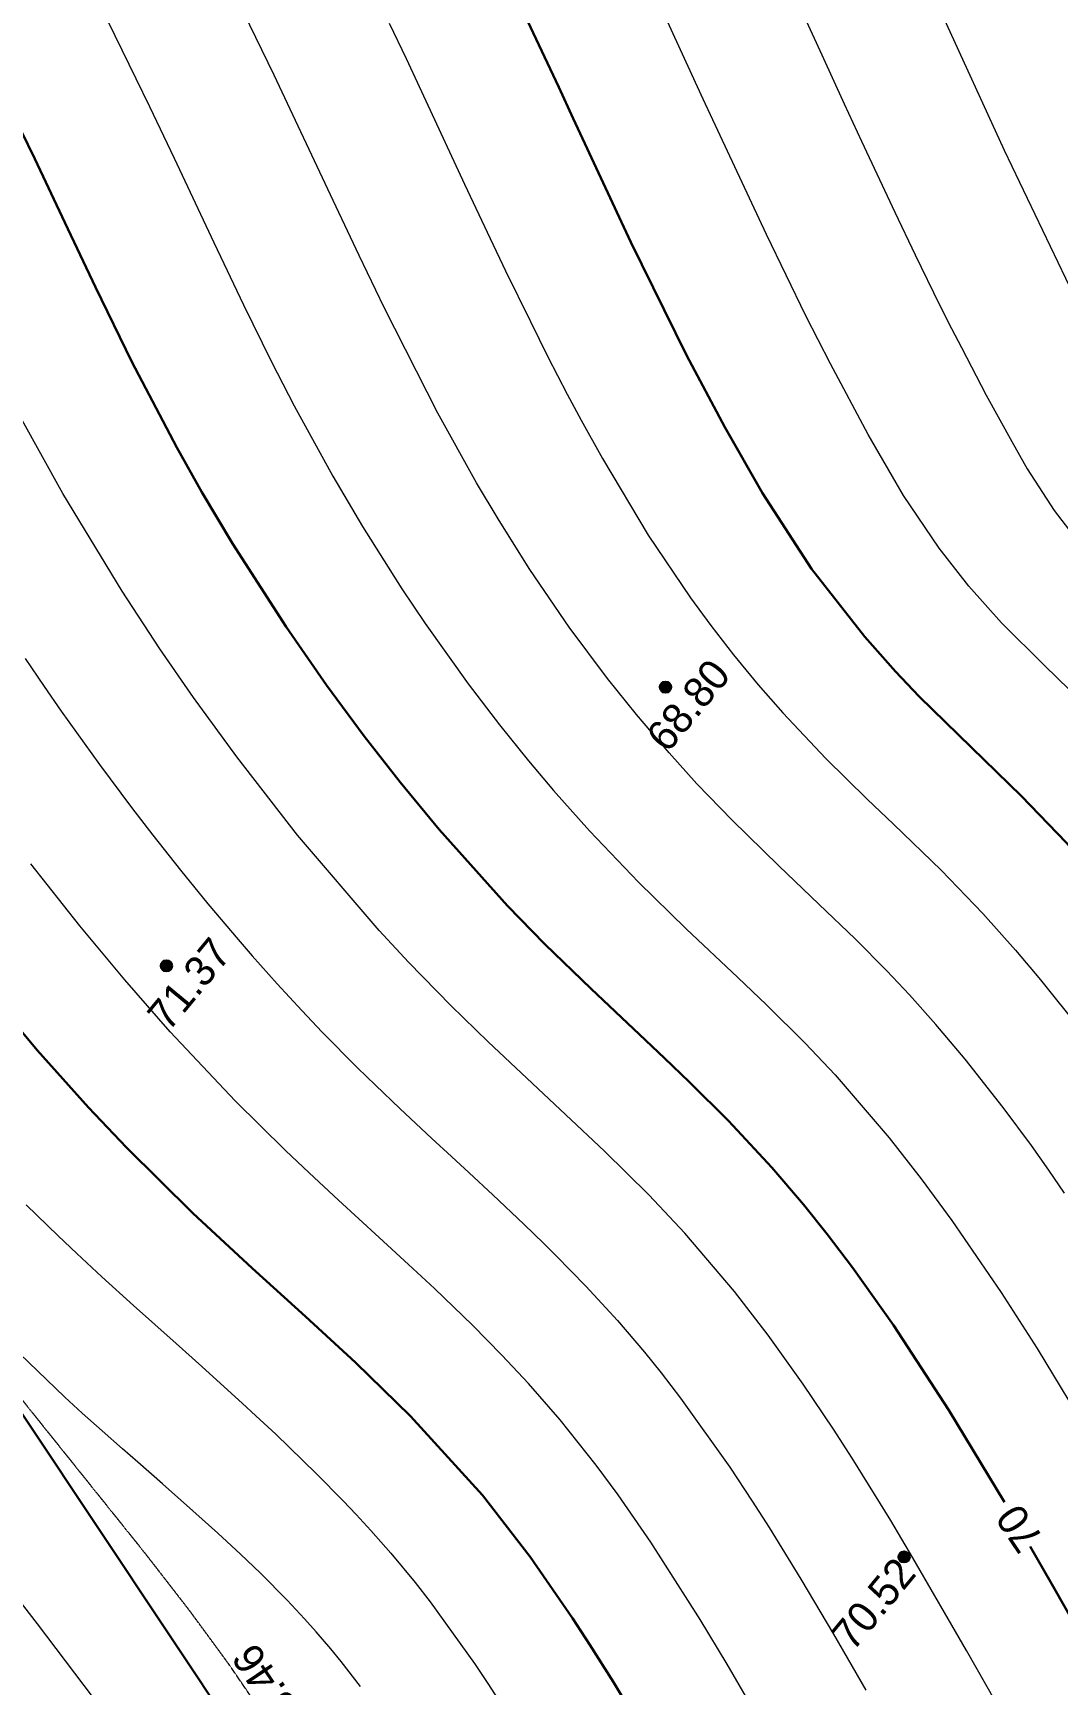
# Model space of a CAD drawing. Header units: millimetres. Extents: x -2893842 to -949497, y -1203244 to 262218.
# Drawn here: x -2417010 to -2389951, y -180234 to -136624 of the extents above; entities that cross this region are included whole.
import ezdxf

# ---------------------------------------------------------------- set-up
doc = ezdxf.new("R2010")
doc.units = ezdxf.units.MM
doc.linetypes.add('g5_05x2', pattern=[3.5, 2.5, -1])
doc.layers.get('0').update_dxf_attribs({"lineweight": 5})
for name, color, linetype in [('!!!_ Размеры', 7, 'Continuous'), ('10_Границы покрытий и угодий', 253, 'Continuous'), ('19_Горизонтали', 253, 'Continuous'), ('30_Канализация', 253, 'Continuous'), ('61_Отметки высоты поверхности', 253, 'Continuous')]:
    doc.layers.add(name, color=color, linetype=linetype)
doc.styles.add('LIKE17', font='d431.shx')
doc.styles.add('LIKE36', font='pragmai.shx')
doc.styles.add('Line_GUGK', font='')
doc.styles.get('Line_GUGK').set_extended_font_data('Bm431', italic=True)
doc.linetypes.add('g5_122_d', pattern='A,1,-1,1.5,-0.4,["Др",Line_GUGK,S=1,R=0,X=0,Y=-0.5],-2.4,1.5,-1,4,-1,4,-1,3', length=21.8)

# ---------------------------------------------------------------- blocks, each defined once
blk = doc.blocks.new('g5_330')
blk.add_hatch(color=0).paths.add_polyline_path([(-0.15, 0, 1), (0.15, 0, 1)])
at = {"color": 0}
blk.add_circle((0, 0), 0.15, dxfattribs=at)
blk = doc.blocks.new('Топо_07.04.17')
at = {"layer": '10_Границы покрытий и угодий', "linetype": 'Continuous', "lineweight": 20}
blk.add_lwpolyline([(-491277, -13391), (-493153, -10226), (-495799, -5873), (-498322, -1511), (-499355, 367), (-500114, 1847), (-500843, 3429), (-501461, 5005), (-502069, 6914), (-502505, 8540), (-503195, 11563), (-503664, 14129), (-504071, 17120), (-504334, 20233), (-504466, 23063), (-504613, 29318), (-504639, 33461)], dxfattribs=at)
at = {"layer": '10_Границы покрытий и угодий', "linetype": 'g5_05x2', "lineweight": 20}
blk.add_lwpolyline([(-487501, -13270), (-488249, -11853), (-489122, -10328), (-490115, -8696), (-494187, -2239), (-494893, -1005), (-495522, 144), (-496306, 1667), (-497227, 3610), (-498203, 6045), (-499055, 8454), (-499447, 9741), (-499770, 11155), (-500030, 12625), (-500173, 13607), (-500349, 14970), (-500685, 17854), (-500886, 19605), (-501507, 25351), (-501719, 27723), (-501872, 29862), (-501973, 32163), (-501982, 33913)], dxfattribs=at)
at = {"layer": '19_Горизонтали', "linetype": 'Continuous', "lineweight": 20}
for points in [[(-479159, 30715), (-478823, 29736), (-478428, 28568), (-477660, 26271), (-477150, 24762), (-476844, 23875), (-476345, 22466), (-475987, 21490), (-475591, 20453), (-475304, 19729), (-474860, 18657), (-473889, 16517), (-472969, 14743), (-472518, 13957), (-472009, 13122), (-471450, 12263), (-470885, 11449), (-469897, 10129), (-468929, 8936), (-468313, 8200), (-467204, 6855), (-466233, 5591), (-465484, 4536), (-464916, 3685), (-464013, 2238)], [(-463293, 11201), (-463885, 11912), (-464879, 13161), (-465630, 14224), (-466297, 15303), (-467071, 16797), (-467817, 18500), (-468600, 20469), (-469097, 21801), (-469894, 24050), (-471147, 27789), (-471970, 30271)], [(-468286, 29753), (-467907, 28600), (-467461, 27245), (-467120, 26213), (-466461, 24257), (-466051, 23073), (-465557, 21692), (-465316, 21036), (-465114, 20500), (-464602, 19179), (-464074, 17885), (-463747, 17126), (-463747, 17126), (-463168, 15952), (-462675, 15137)], [(-462013, 21565), (-463394, 25542), (-464615, 29257)], [(-464922, -1982), (-465266, -1338), (-465653, -638), (-466281, 449), (-467132, 1824), (-467798, 2824), (-468403, 3679), (-468924, 4375), (-469664, 5310), (-470509, 6330), (-471450, 7451), (-472538, 8785), (-473349, 9849), (-473986, 10738), (-474731, 11843), (-475382, 12875), (-476236, 14340), (-477095, 15966), (-477758, 17338), (-478235, 18395), (-479048, 20344), (-480140, 23270), (-480641, 24710), (-481157, 26232), (-482329, 29692), (-483191, 32132)], [(-486536, 31606), (-485971, 30019), (-485698, 29243), (-485205, 27812), (-484415, 25480), (-483821, 23756), (-483255, 22180), (-482791, 20959), (-481988, 19002), (-481358, 17591), (-480509, 15835), (-480004, 14859), (-479057, 13154), (-478355, 11981), (-477700, 10948), (-477129, 10093), (-476309, 8930), (-475178, 7441), (-474060, 6075), (-472852, 4643), (-472183, 3840), (-471283, 2717), (-470594, 1799), (-469364, -9), (-468642, -1179), (-467960, -2364), (-466878, -4400), (-466104, -5977), (-464919, -8557)], [(-467464, -16944), (-468861, -13691), (-469990, -11096), (-470459, -10056), (-471282, -8307), (-471686, -7489), (-472348, -6214), (-473123, -4825), (-473877, -3578), (-475007, -1900), (-475835, -795), (-476871, 490), (-478689, 2632), (-479598, 3704), (-480458, 4752), (-481444, 6022), (-482123, 6944), (-483983, 9691), (-485344, 11920), (-486301, 13609), (-487038, 14983), (-487859, 16607), (-489125, 19346), (-490003, 21474)], [(-490603, 15137), (-490187, 14345), (-489811, 13647), (-488967, 12134), (-488254, 10909), (-487780, 10119), (-487158, 9117), (-486537, 8152), (-485851, 7125), (-485530, 6659), (-484959, 5851), (-484388, 5072), (-483916, 4447), (-483098, 3407), (-482682, 2898), (-482109, 2213), (-481356, 1331), (-480896, 797), (-480483, 318), (-479925, -332), (-479201, -1190), (-478732, -1760), (-478455, -2104), (-477757, -3001), (-477295, -3626), (-477034, -3992), (-476420, -4904), (-476045, -5495), (-475607, -6220), (-474522, -8180), (-474036, -9132), (-473671, -9876), (-472991, -11322), (-472301, -12861), (-471619, -14434)], [(-474719, -14376), (-475179, -13334), (-475752, -12083), (-476816, -9911), (-477535, -8570), (-478020, -7728), (-478829, -6432), (-479554, -5382), (-480165, -4559), (-480850, -3689), (-481739, -2613), (-482344, -1903), (-483036, -1105), (-483991, -6), (-484683, 798), (-485235, 1453), (-486410, 2907), (-487907, 4912), (-488942, 6403), (-489962, 7958), (-491063, 9734)], [(-492200, 801), (-491450, -113), (-491018, -626), (-490427, -1313), (-489684, -2159), (-488678, -3288), (-488076, -3964), (-487719, -4366), (-487119, -5049), (-486799, -5418), (-486335, -5962), (-485380, -7120), (-484761, -7913), (-484462, -8309), (-484128, -8767), (-483669, -9424), (-483117, -10267), (-482781, -10816), (-481804, -12564), (-481496, -13161), (-480957, -14253)], [(-484866, -12832), (-485292, -12121), (-485528, -11753), (-485858, -11266), (-486127, -10887), (-486530, -10346), (-487149, -9562), (-487614, -9002), (-488148, -8382), (-488735, -7720), (-489454, -6925), (-490039, -6284), (-490397, -5891), (-490877, -5360), (-491348, -4831), (-491757, -4363), (-492820, -3082), (-493251, -2525), (-493658, -1970), (-494683, -452), (-495454, 727), (-496881, 2879)]]:
    blk.add_lwpolyline(points, dxfattribs=at)
at = {"layer": '19_Горизонтали', "linetype": 'Continuous', "lineweight": 30}
for points in [[(-457337, -4652), (-457895, -3410), (-458598, -1899), (-459140, -778), (-460024, 964), (-461330, 3329), (-462097, 4605), (-463022, 6034), (-463842, 7207), (-464869, 8559), (-466040, 9982), (-467257, 11474), (-467809, 12201), (-468512, 13203), (-469702, 15146), (-470768, 17273), (-471561, 19115), (-472348, 21125), (-473469, 24253), (-474615, 27663), (-474903, 28531), (-475748, 31038)], [(-489411, 29759), (-488862, 28208), (-488260, 26455), (-487649, 24663), (-486919, 22601), (-485995, 20216), (-485467, 18972), (-484817, 17534), (-483657, 15182), (-482770, 13535), (-481937, 12090), (-481132, 10775), (-480245, 9414), (-478682, 7213), (-478682, 7213), (-477818, 6096), (-476738, 4781), (-475604, 3443), (-475017, 2749), (-474429, 2043), (-473526, 915), (-472527, -438), (-471807, -1506), (-471275, -2350), (-470709, -3301), (-469806, -4935), (-468602, -7334), (-467423, -9912)], [(-477653, -14704), (-478215, -13473), (-478719, -12419), (-479093, -11668), (-480022, -9931), (-481090, -8175), (-482746, -5887), (-484031, -4317), (-485202, -2961), (-486458, -1532), (-487852, 86), (-489399, 2002), (-490272, 3162), (-491452, 4820), (-493305, 7645)], [(-466877, -11150), (-466448, -12135), (-465730, -13801), (-464922, -15667)]]:
    blk.add_lwpolyline(points, dxfattribs=at)
at = {"layer": '19_Горизонтали', "linetype": 'Continuous', "lineweight": 20}
for points, knots in [([(-492293, -77072, -67200), (-493147, -75811, -67200), (-495342, -72572, -67200), (-497960, -66321, -67200), (-498062, -59834, -67200), (-499494, -54735, -67200), (-500477, -49962, -67200), (-501421, -44177, -67200), (-502565, -38768, -67200), (-502264, -33863, -67200), (-503211, -29965, -67200), (-502942, -25937, -67200), (-504685, -24092, -67200), (-505399, -22104, -67200), (-507232, -19946, -67200), (-509035, -16834, -67200), (-511183, -14128, -67200), (-513178, -11441, -67200), (-514692, -8965, -67200), (-515259, -6334, -67200), (-516134, -4420, -67200), (-516431, -2605, -67200), (-517085, -661, -67200), (-518871, 1710, -67200), (-520254, 5128, -67200), (-520914, 8578, -67200), (-521628, 11159, -67200), (-522696, 12062, -67200), (-523046, 12371, -67200)], [0, 0, 0, 0, 4.569146, 11.744192, 19.92634, 23.757578, 27.596548, 34.539922, 41.373294, 44.061861, 49.14675, 53.545964, 55.181639, 56.492038, 59.821244, 63.547869, 67.284841, 70.151419, 73.620865, 75.849838, 78.171628, 79.884608, 81.346845, 84.277039, 88.702934, 92.215199, 94.967562, 96.350793, 96.350793, 96.350793, 96.350793]), ([(-484080, -92836, -67200), (-484721, -92067, -67200), (-486994, -89340, -67200), (-489564, -84240, -67200), (-492444, -78063, -67200), (-496191, -74464, -67200), (-498204, -71290, -67200), (-499669, -69218, -67200), (-500176, -66363, -67200), (-499841, -63162, -67200), (-500392, -59403, -67200), (-500462, -55693, -67200), (-500928, -51550, -67200), (-502035, -46874, -67200), (-502412, -41886, -67200), (-503389, -37052, -67200), (-502781, -32916, -67200), (-503950, -29453, -67200), (-503405, -26674, -67200), (-504535, -24849, -67200), (-505449, -23107, -67200), (-506713, -20659, -67200), (-508974, -17965, -67200), (-511447, -13971, -67200), (-514483, -10745, -67200), (-515782, -6487, -67200), (-516433, -3717, -67200), (-517391, -909, -67200), (-519307, 1774, -67200), (-521556, 4956, -67200), (-521667, 8174, -67200), (-522329, 9230, -67200), (-522525, 9486, -67200)], [0, 0, 0, 0, 2.997362, 10.631503, 17.039311, 23.2751, 25.954772, 28.337858, 30.787109, 34.432584, 37.959803, 42.118313, 45.565726, 50.443, 56.499941, 60.55291, 65.155812, 68.740028, 71.294587, 73.171934, 74.935834, 77.253762, 81.391403, 85.425577, 91.373773, 94.341587, 98.623725, 99.952364, 103.197974, 108.46666, 111.331678, 112.310241, 112.310241, 112.310241, 112.310241])]:
    blk.add_open_spline(points, degree=3, knots=knots, dxfattribs=at)
blk.add_spline([(-477475, -103844, -67200), (-478313, -102729, -67200), (-483114, -96883, -67200), (-485724, -92095, -67200), (-488267, -88703, -67200), (-490269, -84546, -67200), (-492749, -79833, -67200), (-496332, -75274, -67200), (-498988, -72125, -67200), (-500393, -68728, -67200), (-500857, -65341, -67200), (-501082, -62593, -67200), (-501373, -58763, -67200), (-502113, -55063, -67200), (-502498, -52638, -67200), (-502903, -49236, -67200), (-503080, -43889, -67200), (-503695, -35891, -67200), (-503626, -32263, -67200), (-503935, -29855, -67200), (-504109, -27286, -67200), (-504692, -25340, -67200), (-505835, -23142, -67200), (-506906, -21376, -67200), (-511064, -15609, -67200), (-514841, -10742, -67200), (-516295, -6499, -67200), (-517232, -3974, -67200), (-519155, -566, -67200), (-520707, 2666, -67200)], degree=3, dxfattribs=at)
at = {"layer": '30_Канализация', "linetype": 'g5_122_d', "lineweight": 30}
blk.add_lwpolyline([(-447418, -191177), (-438432, -154724), (-443053, -136615), (-455746, -113037), (-476565, -75538), (-482147, -45042), (-486716, -16763), (-498917, 6968), (-502127, 38219), (-494846, 82956), (-486955, 91944)], dxfattribs=at)
at = {"layer": '61_Отметки высоты поверхности', "linetype": 'Continuous', "lineweight": 20, "xscale": 999.9999999999995, "yscale": 999.9999999999995, "zscale": 999.9999999999995, "rotation": 43.98139083737546}
for p in [(-473888, 12477, 1800), (-487809, 6651, 4300), (-470216, -11051, -67200)]:
    blk.add_blockref('g5_330', p, dxfattribs=at)
at = {"layer": '19_Горизонтали', "linetype": 'Continuous', "lineweight": 15, "style": 'LIKE36'}
blk.add_text('70', height=800, rotation=117.4766, dxfattribs=at).set_placement((-466478, -10993, -67200))
at = {"layer": '61_Отметки высоты поверхности', "linetype": 'Continuous', "lineweight": 15, "style": 'LIKE17'}
for s, rotation, p in [('68.80', 43.9814, (-474031, 10720, 22300)), ('71.37', 43.9814, (-487951, 4894, 24800)), ('70.52', 43.9814, (-471843, -13402, -46700)), ('73.46', 117.3848, (-486247, -13706, 19420))]:
    blk.add_text(s, height=800, rotation=rotation, dxfattribs=at).set_placement(p)

msp = doc.modelspace()

# ---------------------------------------------------------------- block references
at = {"layer": '!!!_ Размеры', "color": 1, "lineweight": 0, "rotation": 6.471407436947433}
msp.add_blockref('Топо_07.04.17', (-1928038.79367, -112877.83782), dxfattribs=at)

doc.saveas('drawing.dxf')
